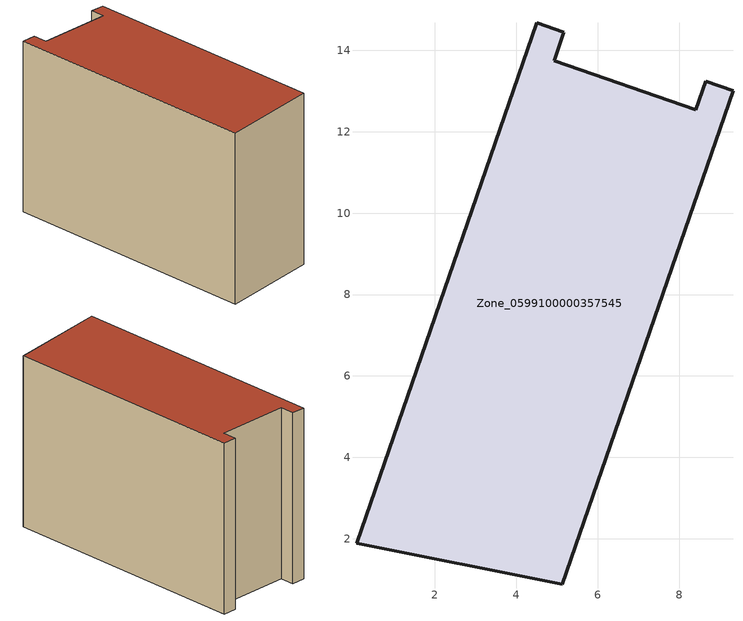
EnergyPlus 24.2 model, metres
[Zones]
Zone_0599100000357545
 floor ground (C_G): 5.13,0.88 0.07,1.9 4.5,14.68 5.17,14.44 4.93,13.74 8.41,12.54 8.65,13.23 9.32,13 z0
 wall outside (C_F): 0.07,1.9 5.13,0.88 9.32,13 8.65,13.23 8.41,12.54 4.93,13.74 5.17,14.44 4.5,14.68 0.07,1.9 z0:8.61
 roof outside (C_R): 4.5,14.68 0.07,1.9 5.13,0.88 9.32,13 8.65,13.23 8.41,12.54 4.93,13.74 5.17,14.44 z8.61
[BUILDING]
Pand.0599100000357545: North Axis=0; Terrain=City; Loads Convergence Tolerance Value=0.04; Temperature Convergence Tolerance Value=0.4; Solar Distribution=FullExterior; Maximum Number of Warmup Days=25; Minimum Number of Warmup Days=1
[Site:Location]
Rotterdam.The.Hague.AP_ZH_NLD Design_Conditions: Latitude=51.96; Longitude=4.45; Time Zone=1; Elevation=-4.5
[SITE:GROUNDTEMPERATURE:BUILDINGSURFACE]
18, 18, 18, 18, 18, 18, 18, 18, 18, 18, 18, 18
[MATERIAL] Thermal Absorptance=0.9; Solar Absorptance=0.7; Visible Absorptance=0.7
Name | Roughness | Thickness | Conductivity | Density | Specific Heat
G.TI.1992-2005 | MediumSmooth | 0.15 | 0.06 | 540 | 1210
F.TI.1992-2005 | Rough | 0.3 | 0.12 | 1920 | 840
R.TI.1992-2005 | MediumRough | 0.2 | 0.08 | 1500 | 1000
[CONSTRUCTION]
C_G: G.TI.1992-2005
C_F: F.TI.1992-2005
C_R: R.TI.1992-2005
[ZONE]
Zone_0599100000357545: Type=1; Multiplier=1; Ceiling Height=Autocalculate; Volume=Autocalculate; Floor Area=autocalculate; Part of Total Floor Area=Yes
[ZONEINFILTRATION:DESIGNFLOWRATE]
Infil_Zone_0599100000357545: Zone or ZoneList or Space or SpaceList=Zone_0599100000357545; Schedule=AlwaysOn; Design Flow Rate Calculation Method=Flow/Area; Flow Rate per Floor Area=0.0015; Constant Term Coefficient=1; Temperature Term Coefficient=0; Velocity Term Coefficient=0; Velocity Squared Term Coefficient=0
[HVACTEMPLATE:ZONE:IDEALLOADSAIRSYSTEM]
Zone_0599100000357545: Maximum Heating Supply Air Temperature=50; Minimum Cooling Supply Air Temperature=13; Maximum Heating Supply Air Humidity Ratio=0.0156; Minimum Cooling Supply Air Humidity Ratio=0.0077; Heating Limit=NoLimit; Cooling Limit=NoLimit; Dehumidification Control Type=ConstantSensibleHeatRatio; Cooling Sensible Heat Ratio=0.7; Dehumidification Setpoint=60; Humidification Control Type=None; Humidification Setpoint=30; Outdoor Air Method=None; Outdoor Air Flow Rate per Person=0.00944; Outdoor Air Flow Rate per Zone Floor Area=0; Outdoor Air Flow Rate per Zone=0; Demand Controlled Ventilation Type=None; Outdoor Air Economizer Type=NoEconomizer; Heat Recovery Type=None; Sensible Heat Recovery Effectiveness=0.7; Latent Heat Recovery Effectiveness=0.65
[ZONECONTROL:THERMOSTAT]
ThermostatControl_Zone_0599100000357545: Zone or ZoneList=Zone_0599100000357545; Control Type Schedule=DualSetpointControlType; Control 1=Thermostat_Zone_0599100000357545; Temperature Difference Between Cutout And Setpoint=0
[THERMOSTATSETPOINT:DUALSETPOINT]
Thermostat_Zone_0599100000357545: Heating Setpoint Temperature Schedule=HeatingSetpoint_Zone_0599100000357545; Cooling Setpoint Temperature Schedule=CoolingSetpoint_Zone_0599100000357545
[SCHEDULE:COMPACT]
HeatingSetpoint_Zone_0599100000357545: Through: 12/31, For: AllDays, Until: 24:00, 21
CoolingSetpoint_Zone_0599100000357545: Through: 12/31, For: AllDays, Until: 24:00, 24
DualSetpointControlType: Through: 12/31, For: AllDays, Until: 24:00, 4
AlwaysOn: Through: 12/31, For: AllDays, Until: 24:00, 1
